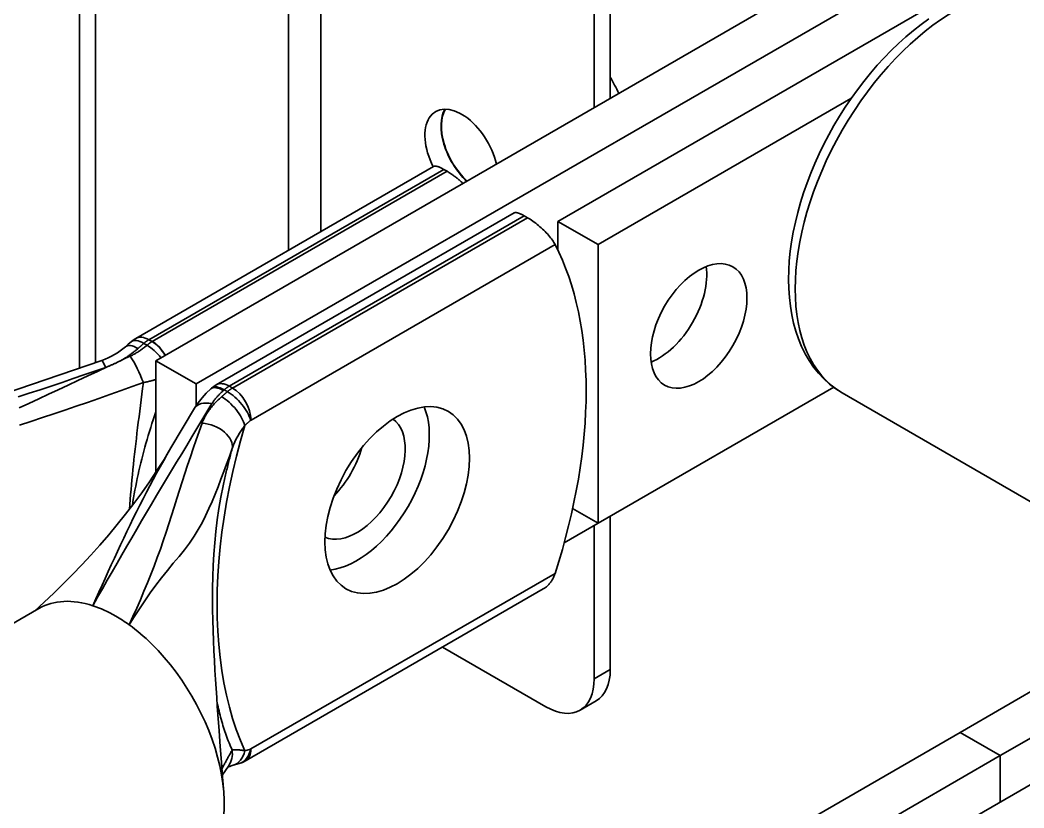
# Model space of a CAD drawing. Header units: millimetres. Extents: x -116965 to 323937, y 291661 to 566926.
# Drawn here: x -12147.3 to -12059, y 301940.6 to 302009.8 of the extents above; entities that cross this region are included whole.
import ezdxf

# ---------------------------------------------------------------- set-up
doc = ezdxf.new("R2010")
doc.units = ezdxf.units.MM
doc.layers.add('Visible Edges(Schneider)', color=7, linetype='Continuous', lineweight=35)
doc.layers.add('Visible Tangent Edges(Schneider)', color=7, linetype='Continuous', lineweight=35)

msp = doc.modelspace()

# ---------------------------------------------------------------- linework, layer by layer
at = {"layer": 'Visible Edges(Schneider)'}
for p, q in [((-12142.05606, 301979.23549), (-12142.05606, 302187.078158)), ((-12140.641847, 301979.722471), (-12140.641847, 302186.261661)), ((-12095.387013, 302002.958179), (-12095.387013, 302178.096696)), ((-12096.801226, 302002.141682), (-12096.801226, 302177.280199)), ((-12099.983207, 301992.139599), (-12006.924618, 302045.867001)), ((-12064.627868, 302020.71698), (-12135.338546, 301979.89215)), ((-12061.092334, 302018.675738), (-12131.803012, 301977.850909)), ((-12074.221891, 302002.930419), (-12096.447673, 301990.098358)), ((-12110.922487, 301996.967835), (-12137.107926, 301981.856232)), ((-12109.738209, 301996.547173), (-12110.021052, 301996.710472)), ((-12103.851419, 301992.885352), (-12130.035863, 301977.774324)), ((-12102.949984, 301992.627989), (-12102.667141, 301992.46469)), ((-12096.447673, 301990.098358), (-12099.983207, 301992.139599)), ((-12099.983207, 301989.603131), (-12099.983207, 301992.139599)), ((-12096.447673, 301965.60346), (-12096.447673, 301990.098358)), ((-12135.338546, 301979.89215), (-12135.338546, 301970.100957)), ((-12131.803012, 301977.850909), (-12135.338546, 301979.89215)), ((-12131.803012, 301977.850909), (-12131.803012, 301975.961098)), ((-12130.510259, 301977.422445), (-12130.440526, 301977.483752)), ((-12096.447673, 301965.60346), (-12075.73798, 301977.560207)), ((-12074.981421, 301977.064457), (-12053.061111, 301964.40876)), ((-12134.015629, 301972.228719), (-12131.957142, 301975.715323)), ((-12064.627868, 301947.232287), (-12020.787247, 301972.543681)), ((-12017.251714, 301970.50244), (-12061.092334, 301945.191046)), ((-12099.983207, 301918.654907), (-12013.71618, 301968.461198)), ((-12098.695147, 301966.90104), (-12096.447673, 301965.60346)), ((-12099.443417, 301963.873867), (-12096.447673, 301965.60346)), ((-12096.801226, 301951.927143), (-12096.801226, 301965.399336)), ((-12095.387013, 301952.743639), (-12095.387013, 301966.215833)), ((-12101.274763, 301959.830786), (-12127.460202, 301944.719183)), ((-12145.62188, 301958.116119), (-12180.977218, 301937.712572)), ((-12110.127314, 301954.721983), (-12101.043867, 301949.477653)), ((-12098.043867, 301949.18048), (-12096.629654, 301949.996976)), ((-12064.627868, 301947.232287), (-12135.338546, 301906.407458)), ((-12061.092334, 301945.191046), (-12064.627868, 301947.232287)), ((-12061.092334, 301945.191046), (-12131.803012, 301904.366217)), ((-12061.092334, 301941.108563), (-12061.092334, 301945.191046)), ((-12129.490391, 301943.505584), (-12128.95857, 301944.272787)), ((-12128.031698, 301944.479367), (-12128.541767, 301944.338186))]:
    msp.add_line(p, q, dxfattribs=at)
at = {"layer": 'Visible Edges(Schneider)', "flags": 128}
for points in [[(-12074.981421, 301977.064457), (-12075.554901, 301977.42941), (-12076.09595, 301977.842047), (-12076.602631, 301978.299293), (-12077.073001, 301978.798074), (-12077.505122, 301979.335317), (-12077.897245, 301979.907846), (-12078.249429, 301980.512328), (-12078.562225, 301981.146421), (-12078.836113, 301981.807908), (-12079.071571, 301982.494576), (-12079.269079, 301983.204206), (-12079.429175, 301983.934692), (-12079.552673, 301984.684629), (-12079.64017, 301985.452571), (-12079.692235, 301986.237022), (-12079.709431, 301987.036487), (-12079.692325, 301987.849472), (-12079.64148, 301988.674483), (-12079.557403, 301989.51005), (-12079.440575, 301990.354624), (-12079.291588, 301991.206551), (-12079.111032, 301992.064177), (-12078.899499, 301992.925845), (-12078.657581, 301993.789903), (-12078.38587, 301994.654693), (-12078.084982, 301995.518491), (-12077.755709, 301996.379502), (-12077.398907, 301997.235965), (-12077.015427, 301998.086118), (-12076.606125, 301998.928202), (-12076.171855, 301999.760455), (-12075.71347, 302000.581115), (-12075.231926, 302001.388394), (-12074.728309, 302002.180614), (-12074.203706, 302002.956142), (-12073.659208, 302003.713346), (-12073.095903, 302004.450592), (-12072.514881, 302005.166248), (-12071.917239, 302005.858682), (-12071.304167, 302006.526357), (-12070.676825, 302007.1679), (-12070.036355, 302007.781955), (-12069.383899, 302008.367166), (-12068.7206, 302008.922174), (-12068.047599, 302009.445624), (-12067.366036, 302009.936194)], [(-12110.021053, 301996.710471), (-12110.073244, 301996.740123), (-12110.124867, 301996.768482), (-12110.17581, 301996.795482), (-12110.225957, 301996.821064), (-12110.275204, 301996.845158), (-12110.323434, 301996.867703), (-12110.370538, 301996.888636), (-12110.416404, 301996.90789), (-12110.460924, 301996.925402), (-12110.503982, 301996.941108), (-12110.545469, 301996.954944), (-12110.585276, 301996.966847), (-12110.623338, 301996.976798), (-12110.659645, 301996.984827), (-12110.694176, 301996.990974), (-12110.726913, 301996.995279), (-12110.757845, 301996.997776), (-12110.786953, 301996.998505), (-12110.814217, 301996.997505), (-12110.839627, 301996.99481), (-12110.863161, 301996.990462), (-12110.884809, 301996.984494), (-12110.904547, 301996.976949), (-12110.92247, 301996.967817)], [(-12108.3419, 301995.478674), (-12108.395032, 301995.52877), (-12108.449268, 301995.578981), (-12108.504748, 301995.629431), (-12108.561349, 301995.680001), (-12108.618948, 301995.730573), (-12108.677419, 301995.781028), (-12108.736637, 301995.831251), (-12108.796483, 301995.88112), (-12108.856831, 301995.930518), (-12108.917556, 301995.979326), (-12108.978539, 301996.027425), (-12109.039651, 301996.074699), (-12109.100769, 301996.121031), (-12109.161766, 301996.166333), (-12109.22252, 301996.210533), (-12109.282909, 301996.253563), (-12109.342808, 301996.295352), (-12109.402102, 301996.335826), (-12109.460661, 301996.37492), (-12109.518365, 301996.41256), (-12109.575097, 301996.448675), (-12109.630728, 301996.483196), (-12109.685138, 301996.516053), (-12109.73821, 301996.547172)], [(-12102.949985, 301992.627988), (-12103.002177, 301992.65764), (-12103.053799, 301992.685998), (-12103.104742, 301992.712999), (-12103.154889, 301992.738581), (-12103.204136, 301992.762675), (-12103.252366, 301992.785221), (-12103.29947, 301992.806153), (-12103.345337, 301992.825407), (-12103.389856, 301992.842918), (-12103.432914, 301992.858626), (-12103.474402, 301992.872461), (-12103.514208, 301992.884365), (-12103.55227, 301992.894314), (-12103.588577, 301992.902343), (-12103.623108, 301992.908491), (-12103.655845, 301992.912795), (-12103.686777, 301992.915294), (-12103.715885, 301992.916022), (-12103.743149, 301992.915022), (-12103.76856, 301992.912326), (-12103.792093, 301992.907978), (-12103.813741, 301992.902011), (-12103.833479, 301992.894467), (-12103.851403, 301992.885335)], [(-12100.235866, 301990.112301), (-12100.284609, 301990.202216), (-12100.340738, 301990.296694), (-12100.403964, 301990.395139), (-12100.474013, 301990.496946), (-12100.550602, 301990.601517), (-12100.633448, 301990.708251), (-12100.722243, 301990.81655), (-12100.816395, 301990.925769), (-12100.915124, 301991.035223), (-12101.017666, 301991.144219), (-12101.123237, 301991.252075), (-12101.231073, 301991.358093), (-12101.340636, 301991.461819), (-12101.454652, 301991.565788), (-12101.573241, 301991.670082), (-12101.695312, 301991.773664), (-12101.819787, 301991.87549), (-12101.945575, 301991.974528), (-12102.071586, 301992.069757), (-12102.19673, 301992.160396), (-12102.319926, 301992.245832), (-12102.440111, 301992.325436), (-12102.556206, 301992.398596), (-12102.667142, 301992.464689)], [(-12137.510693, 301981.567325), (-12137.325956, 301981.714815), (-12137.107926, 301981.856232)], [(-12140.102616, 301979.909448), (-12139.812043, 301980.018847), (-12139.525985, 301980.143286), (-12139.247056, 301980.281245), (-12138.977779, 301980.430904), (-12138.719359, 301980.590966), (-12138.472573, 301980.760356), (-12138.239115, 301980.93733), (-12138.020553, 301981.119986)], [(-12154.937736, 301974.814178), (-12153.067544, 301975.492571), (-12151.199634, 301976.142778), (-12147.481751, 301977.400186), (-12143.783289, 301978.646651), (-12140.102616, 301979.909448)], [(-12138.351788, 301979.947489), (-12138.403249, 301979.921065), (-12138.454829, 301979.894786), (-12138.506529, 301979.868653), (-12138.55835, 301979.84267), (-12138.610291, 301979.816838), (-12138.66235, 301979.791159), (-12138.714527, 301979.765636), (-12138.766821, 301979.74027), (-12138.819231, 301979.715064), (-12138.871757, 301979.69002), (-12138.924398, 301979.665141), (-12138.977154, 301979.640428), (-12139.030025, 301979.615882), (-12139.08301, 301979.591505), (-12139.136111, 301979.567298), (-12139.189325, 301979.543262), (-12139.242654, 301979.519399), (-12139.296095, 301979.49571), (-12139.349649, 301979.472196), (-12139.403316, 301979.44886), (-12139.457094, 301979.425701), (-12139.510982, 301979.402722), (-12139.56498, 301979.379922), (-12139.619086, 301979.357304)], [(-12130.440526, 301977.483752), (-12130.255106, 301977.632025), (-12130.035863, 301977.774324)], [(-12131.957142, 301975.715323), (-12131.636759, 301976.200418), (-12131.286006, 301976.641999), (-12130.909497, 301977.047719), (-12130.510259, 301977.422445)], [(-12146.029207, 301957.88105), (-12145.175556, 301958.661525), (-12144.329873, 301959.45878), (-12143.493387, 301960.272538), (-12142.667327, 301961.10253), (-12141.852925, 301961.948478), (-12141.051409, 301962.810109), (-12140.264011, 301963.687147), (-12139.491959, 301964.579323), (-12138.736484, 301965.48636), (-12137.998816, 301966.407984), (-12137.280185, 301967.343922), (-12136.581821, 301968.293898), (-12135.904953, 301969.25764), (-12135.250812, 301970.234873), (-12134.620627, 301971.225324), (-12134.015629, 301972.228719)], [(-12129.426281, 301968.910022), (-12129.624614, 301967.911194), (-12129.795549, 301966.908097), (-12129.940619, 301965.902751), (-12130.061359, 301964.897172), (-12130.159301, 301963.893378), (-12130.23598, 301962.893387), (-12130.29293, 301961.899216), (-12130.331683, 301960.912882), (-12130.353774, 301959.936403), (-12130.360737, 301958.971799), (-12130.354105, 301958.021085), (-12130.33655, 301957.086671), (-12130.310924, 301956.170183), (-12130.278282, 301955.272089), (-12130.239666, 301954.392845), (-12130.196115, 301953.532903), (-12130.148671, 301952.692724), (-12130.098377, 301951.872761), (-12130.046271, 301951.073473), (-12129.993395, 301950.295316), (-12129.940792, 301949.538746), (-12129.888851, 301948.801332), (-12129.784831, 301947.365744), (-12129.6808, 301945.974968), (-12129.57703, 301944.620329), (-12129.473799, 301943.293154), (-12129.371237, 301941.985914)], [(-12101.274772, 301959.830808), (-12101.218772, 301959.864639), (-12101.163197, 301959.901092), (-12101.108155, 301959.940099), (-12101.053751, 301959.981592), (-12101.000088, 301960.025503), (-12100.947276, 301960.071765), (-12100.895419, 301960.120309), (-12100.84462, 301960.171068), (-12100.794985, 301960.223976), (-12100.746621, 301960.278963), (-12100.699632, 301960.335962), (-12100.654128, 301960.394904), (-12100.610183, 301960.455694), (-12100.567846, 301960.518192), (-12100.527157, 301960.582249), (-12100.48815, 301960.647724), (-12100.450864, 301960.714472), (-12100.415341, 301960.782346), (-12100.381614, 301960.851206), (-12100.349724, 301960.920903), (-12100.319712, 301960.991293), (-12100.291609, 301961.062234), (-12100.265462, 301961.133578), (-12100.241303, 301961.205184)], [(-12129.043798, 301944.151245), (-12128.964577, 301944.190253), (-12128.852337, 301944.237117), (-12128.710296, 301944.287491), (-12128.541767, 301944.338186)], [(-12128.031698, 301944.479367), (-12127.720193, 301944.588859), (-12127.460202, 301944.719183)]]:
    msp.add_lwpolyline(points, dxfattribs=at)
at = {"layer": 'Visible Edges(Schneider)'}
for centre, major_axis, ratio, start_param, end_param in [((-12108.468488, 301997.855075), (-2.275, 3.940416), 0.577350269, 4.227371017, 7.753011256), ((-12107.054275, 301998.671572), (-2.275, 3.940416), 0.577350269, 0.316051611, 2.05581429), ((-12107.054275, 301998.671572), (-2.25, 3.897114), 0.577350269, 0.301019273, 2.061679005), ((-12127.560371, 301959.891354), (21.25, 36.80608), 0.577350269, 5.068010183, 5.927129679), ((-12091.144372, 301984.995254), (3, 5.196152), 0.577350269, 3.7717299, 5.653048061), ((-12091.144372, 301984.995254), (-3, -5.196152), 0.577350269, 0.630137246, 2.511455408), ((-12299.795444, 301365.212014), (-890.10064, -983.042755), 0.244624244, 4.271588148, 4.272149878), ((-12117.660876, 301969.685943), (4.5, 7.794229), 0.577350269, 3.54530734, 5.879470621), ((-12117.660876, 301969.685943), (3, 5.196152), 0.577350269, 3.200552373, 6.224225588), ((-12121.19641, 301971.727185), (3, 5.196152), 0.577350269, 4.293020481, 5.13175748), ((-12138.874079, 301946.423506), (-6.7478, 11.692613), 0.577475664, 5.710286433, 6.283185307), ((-12138.874079, 301946.423506), (-6.7478, 11.692613), 0.577475664, 5.497895774, 5.710286433), ((-12138.874079, 301946.423506), (-6.7478, 11.692613), 0.577475664, 5.373540779, 5.497895774), ((-12138.874079, 301946.423506), (-6.7478, 11.692613), 0.577475664, 5.162100655, 5.373540779), ((-12138.874079, 301946.423506), (6.7478, -11.692613), 0.577475664, 0, 2.020508002), ((-12099.629654, 301955.193129), (3, -5.196152), 0.577350269, 0, 0.785398163), ((-12101.043867, 301954.376632), (3, -5.196152), 0.577350269, 5.497787144, 7.068583471)]:
    msp.add_ellipse(centre, major_axis=major_axis, ratio=ratio, start_param=start_param, end_param=end_param, dxfattribs=at)
for centre, major_axis in [((-12087.608838, 301982.954013), (3, 5.196152)), ((-12114.125343, 301967.644702), (4.5, 7.794229))]:
    msp.add_ellipse(centre, major_axis=major_axis, ratio=0.577350269, dxfattribs=at)
at = {"layer": 'Visible Tangent Edges(Schneider)'}
for p, q in [((-12123.671284, 301989.610511), (-12123.671284, 302196.05962)), ((-12120.842857, 302196.05962), (-12120.842857, 301991.242795)), ((-12135.957948, 301981.742303), (-12110.021052, 301996.710472)), ((-12109.738209, 301996.547173), (-12135.66135, 301981.586942)), ((-12128.885884, 301977.660395), (-12102.949984, 301992.627989)), ((-12102.667141, 301992.46469), (-12128.603689, 301977.496722)), ((-12126.977697, 301974.679605), (-12100.235867, 301990.1123)), ((-12136.402818, 301981.41994), (-12136.120279, 301981.256544)), ((-12135.675077, 301981.57906), (-12135.957948, 301981.742303)), ((-12135.66135, 301981.586942), (-12135.675077, 301981.57906)), ((-12129.404567, 301977.275443), (-12129.334316, 301977.336564)), ((-12100.241304, 301961.205183), (-12126.983482, 301945.772287)), ((-12095.387013, 301952.743639), (-12096.801226, 301951.927143)), ((-12127.019067, 301945.757005), (-12127.528629, 301945.615964))]:
    msp.add_line(p, q, dxfattribs=at)
at = {"layer": 'Visible Tangent Edges(Schneider)', "flags": 128}
for points in [[(-12136.120279, 301981.256544), (-12136.174352, 301981.21058), (-12136.229149, 301981.165007), (-12136.28466, 301981.11984), (-12136.340876, 301981.075099), (-12136.397786, 301981.030801), (-12136.455382, 301980.986964), (-12136.513652, 301980.943607), (-12136.572588, 301980.900747), (-12136.632166, 301980.85841), (-12136.69238, 301980.816612), (-12136.753232, 301980.775365), (-12136.814725, 301980.734682), (-12136.876859, 301980.694573), (-12136.939639, 301980.655051), (-12137.003066, 301980.616127), (-12137.067142, 301980.577815), (-12137.131867, 301980.540133), (-12137.197225, 301980.503108), (-12137.263202, 301980.466766), (-12137.329782, 301980.431134), (-12137.396949, 301980.396238), (-12137.464687, 301980.362105), (-12137.532981, 301980.328761), (-12137.601815, 301980.296232)], [(-12136.912143, 301980.972185), (-12136.89093, 301980.990867), (-12136.869715, 301981.009547), (-12136.8485, 301981.028224), (-12136.827285, 301981.046899), (-12136.806068, 301981.065571), (-12136.784851, 301981.084242), (-12136.763632, 301981.10291), (-12136.742414, 301981.121576), (-12136.721194, 301981.140239), (-12136.699974, 301981.158901), (-12136.678753, 301981.17756), (-12136.657531, 301981.196217), (-12136.636309, 301981.214872), (-12136.615086, 301981.233525), (-12136.593862, 301981.252175), (-12136.572637, 301981.270824), (-12136.551412, 301981.28947), (-12136.530187, 301981.308115), (-12136.50896, 301981.326757), (-12136.487733, 301981.345398), (-12136.466505, 301981.364036), (-12136.445276, 301981.382673), (-12136.424048, 301981.401307), (-12136.402818, 301981.41994)], [(-12136.402818, 301981.41994), (-12136.384667, 301981.435742), (-12136.366463, 301981.451354), (-12136.34821, 301981.466773), (-12136.32991, 301981.481996), (-12136.311566, 301981.497021), (-12136.293181, 301981.511845), (-12136.274758, 301981.526466), (-12136.256301, 301981.540881), (-12136.237813, 301981.555086), (-12136.219298, 301981.569081), (-12136.200756, 301981.582863), (-12136.182189, 301981.596433), (-12136.163597, 301981.60979), (-12136.14498, 301981.622933), (-12136.12634, 301981.635862), (-12136.107678, 301981.648577), (-12136.088994, 301981.661075), (-12136.070296, 301981.673354), (-12136.051584, 301981.685411), (-12136.032863, 301981.697245), (-12136.014135, 301981.708853), (-12135.995405, 301981.720233), (-12135.976675, 301981.731383), (-12135.957948, 301981.742303)], [(-12135.675077, 301981.57906), (-12135.693777, 301981.568152), (-12135.712487, 301981.557011), (-12135.731205, 301981.545637), (-12135.749925, 301981.534033), (-12135.768648, 301981.522199), (-12135.787367, 301981.510138), (-12135.80608, 301981.497852), (-12135.824786, 301981.485341), (-12135.843478, 301981.472609), (-12135.862156, 301981.459656), (-12135.880816, 301981.446486), (-12135.899454, 301981.4331), (-12135.918067, 301981.419501), (-12135.936652, 301981.405692), (-12135.955207, 301981.391673), (-12135.973726, 301981.377448), (-12135.992209, 301981.36302), (-12136.01065, 301981.34839), (-12136.029049, 301981.333562), (-12136.0474, 301981.318538), (-12136.065702, 301981.303322), (-12136.083951, 301981.287916), (-12136.102144, 301981.272322), (-12136.120279, 301981.256544)], [(-12138.351788, 301979.947489), (-12138.286093, 301979.985227), (-12138.220912, 301980.023421), (-12138.15623, 301980.062073), (-12138.092013, 301980.1012), (-12138.028239, 301980.140808), (-12137.964914, 301980.180892), (-12137.902051, 301980.221438), (-12137.839658, 301980.262437), (-12137.777744, 301980.303881), (-12137.716318, 301980.345759), (-12137.655389, 301980.388061), (-12137.594963, 301980.430779), (-12137.535051, 301980.473902), (-12137.475659, 301980.51742), (-12137.416796, 301980.561324), (-12137.35847, 301980.605605), (-12137.300691, 301980.650251), (-12137.243465, 301980.695252), (-12137.1868, 301980.7406), (-12137.130704, 301980.786284), (-12137.075182, 301980.832294), (-12137.020244, 301980.87862), (-12136.965895, 301980.925254), (-12136.912143, 301980.972185)], [(-12137.601815, 301980.296232), (-12137.633067, 301980.281708), (-12137.664319, 301980.267184), (-12137.695571, 301980.252658), (-12137.726822, 301980.238132), (-12137.758073, 301980.223606), (-12137.789324, 301980.209079), (-12137.820574, 301980.194551), (-12137.851824, 301980.180023), (-12137.883074, 301980.165494), (-12137.914323, 301980.150964), (-12137.945572, 301980.136434), (-12137.976821, 301980.121903), (-12138.00807, 301980.107372), (-12138.039318, 301980.09284), (-12138.070567, 301980.078307), (-12138.101814, 301980.063774), (-12138.133062, 301980.049241), (-12138.164309, 301980.034706), (-12138.195556, 301980.020171), (-12138.226803, 301980.005636), (-12138.258049, 301979.9911), (-12138.289295, 301979.976563), (-12138.320541, 301979.962026), (-12138.351787, 301979.947488)], [(-12147.443682, 301976.711427), (-12146.479039, 301977.030425), (-12145.515162, 301977.350509), (-12144.552132, 301977.671974), (-12143.590041, 301977.995132), (-12142.628985, 301978.320292), (-12141.669029, 301978.647681), (-12140.710198, 301978.977386), (-12139.752518, 301979.309514)], [(-12139.619085, 301979.357303), (-12140.479408, 301978.956115), (-12141.339633, 301978.554629), (-12142.19981, 301978.152908), (-12143.059987, 301977.751019), (-12143.920215, 301977.349028), (-12144.780545, 301976.947002), (-12145.641035, 301976.54502), (-12146.501742, 301976.14316), (-12147.362693, 301975.741454)], [(-12139.752518, 301979.309514), (-12139.746941, 301979.311459), (-12139.741366, 301979.313408), (-12139.735792, 301979.315361), (-12139.730219, 301979.317318), (-12139.724648, 301979.319279), (-12139.719078, 301979.321244), (-12139.71351, 301979.323213), (-12139.707944, 301979.325187), (-12139.702379, 301979.327164), (-12139.696815, 301979.329145), (-12139.691253, 301979.331131), (-12139.685692, 301979.33312), (-12139.680133, 301979.335114), (-12139.674576, 301979.337111), (-12139.66902, 301979.339112), (-12139.663466, 301979.341118), (-12139.657913, 301979.343127), (-12139.652361, 301979.345141), (-12139.646811, 301979.347158), (-12139.641263, 301979.34918), (-12139.635717, 301979.351205), (-12139.630172, 301979.353235), (-12139.624628, 301979.355268), (-12139.619086, 301979.357305)], [(-12147.326134, 301974.23757), (-12146.325354, 301974.567596), (-12145.326044, 301974.897767), (-12144.328605, 301975.228701), (-12143.333447, 301975.561111), (-12142.340846, 301975.895715), (-12141.350939, 301976.232976), (-12140.363858, 301976.573345), (-12139.379738, 301976.917277), (-12138.398616, 301977.265098), (-12137.420367, 301977.616879), (-12136.444873, 301977.97269)], [(-12136.444548, 301977.972681), (-12136.509541, 301977.458346), (-12136.574199, 301976.949991), (-12136.638292, 301976.447205), (-12136.70159, 301975.949576), (-12136.763979, 301975.456802), (-12136.825386, 301974.968746), (-12136.885707, 301974.485285), (-12136.944836, 301974.006296), (-12137.002667, 301973.531654), (-12137.059096, 301973.061235), (-12137.114025, 301972.594927), (-12137.167377, 301972.132654), (-12137.219075, 301971.674331), (-12137.269039, 301971.219874), (-12137.317186, 301970.769246), (-12137.363461, 301970.322241), (-12137.407838, 301969.878318), (-12137.45027, 301969.43712), (-12137.490686, 301968.998584), (-12137.529016, 301968.562659), (-12137.565191, 301968.129299), (-12137.599139, 301967.698457), (-12137.630786, 301967.270086), (-12137.66008, 301966.844149)], [(-12136.444873, 301977.97269), (-12136.396057, 301977.981856), (-12136.347463, 301977.991236), (-12136.299094, 301978.000826), (-12136.25095, 301978.010624), (-12136.203034, 301978.020628), (-12136.155347, 301978.030835), (-12136.107893, 301978.041242), (-12136.060672, 301978.051848), (-12136.013688, 301978.062649), (-12135.966941, 301978.073643), (-12135.920434, 301978.084828), (-12135.874168, 301978.096201), (-12135.828146, 301978.10776), (-12135.78237, 301978.119502), (-12135.736841, 301978.131424), (-12135.691562, 301978.143524), (-12135.646535, 301978.1558), (-12135.601761, 301978.168249), (-12135.557242, 301978.180869), (-12135.51298, 301978.193656), (-12135.468975, 301978.206609), (-12135.425226, 301978.219727), (-12135.381732, 301978.233007), (-12135.338493, 301978.246449)], [(-12130.40879, 301976.122041), (-12130.377106, 301976.173293), (-12130.344366, 301976.224343), (-12130.310596, 301976.275174), (-12130.275824, 301976.325777), (-12130.240078, 301976.376134), (-12130.203384, 301976.426235), (-12130.165769, 301976.476066), (-12130.12726, 301976.525615), (-12130.087884, 301976.574866), (-12130.047672, 301976.623801), (-12130.00664, 301976.672423), (-12129.96479, 301976.720744), (-12129.922126, 301976.768773), (-12129.878667, 301976.816506), (-12129.834432, 301976.863931), (-12129.789439, 301976.911041), (-12129.74371, 301976.957824), (-12129.697262, 301977.004273), (-12129.650116, 301977.050381), (-12129.60229, 301977.096135), (-12129.553803, 301977.141527), (-12129.504675, 301977.186548), (-12129.454924, 301977.23119), (-12129.404567, 301977.275443)], [(-12129.050195, 301977.173878), (-12129.0716, 301977.155208), (-12129.09301, 301977.136535), (-12129.114425, 301977.117861), (-12129.135845, 301977.099188), (-12129.157268, 301977.080513), (-12129.178697, 301977.061838), (-12129.20013, 301977.043163), (-12129.221567, 301977.024486), (-12129.24301, 301977.005807), (-12129.264456, 301976.987129), (-12129.285908, 301976.96845), (-12129.307364, 301976.94977), (-12129.328824, 301976.931088), (-12129.350289, 301976.912404), (-12129.371758, 301976.893721), (-12129.393232, 301976.875036), (-12129.414711, 301976.856351), (-12129.436194, 301976.837664), (-12129.457682, 301976.818976), (-12129.479174, 301976.800288), (-12129.500671, 301976.781598), (-12129.522172, 301976.762907), (-12129.543678, 301976.744213), (-12129.565189, 301976.725521)], [(-12129.334316, 301977.336564), (-12129.31602, 301977.352458), (-12129.297677, 301977.368152), (-12129.27929, 301977.383646), (-12129.26086, 301977.398939), (-12129.242388, 301977.414027), (-12129.223876, 301977.428913), (-12129.205327, 301977.443594), (-12129.18674, 301977.458067), (-12129.168118, 301977.472333), (-12129.149462, 301977.486391), (-12129.130773, 301977.50024), (-12129.112054, 301977.513875), (-12129.093306, 301977.527298), (-12129.07453, 301977.540508), (-12129.05573, 301977.553502), (-12129.036907, 301977.566277), (-12129.018062, 301977.578833), (-12128.999202, 301977.591169), (-12128.980329, 301977.603278), (-12128.961446, 301977.615163), (-12128.942558, 301977.626818), (-12128.923666, 301977.638243), (-12128.904773, 301977.649435), (-12128.885884, 301977.660395)], [(-12129.334316, 301977.336564), (-12129.322471, 301977.329792), (-12129.310628, 301977.32302), (-12129.298784, 301977.316248), (-12129.286941, 301977.309475), (-12129.275099, 301977.302702), (-12129.263257, 301977.295927), (-12129.251416, 301977.289151), (-12129.239575, 301977.282377), (-12129.227734, 301977.275599), (-12129.215895, 301977.268823), (-12129.204055, 301977.262046), (-12129.192217, 301977.255267), (-12129.180379, 301977.248487), (-12129.168541, 301977.241708), (-12129.156704, 301977.234928), (-12129.144868, 301977.228148), (-12129.133032, 301977.221367), (-12129.121196, 301977.214585), (-12129.109361, 301977.207801), (-12129.097527, 301977.201018), (-12129.085693, 301977.194234), (-12129.07386, 301977.18745), (-12129.062027, 301977.180664), (-12129.050195, 301977.173878)], [(-12128.603689, 301977.496722), (-12128.622496, 301977.485788), (-12128.641305, 301977.474621), (-12128.660115, 301977.463223), (-12128.678921, 301977.451598), (-12128.697722, 301977.439745), (-12128.716512, 301977.427667), (-12128.735291, 301977.415365), (-12128.754052, 301977.402845), (-12128.772794, 301977.390105), (-12128.791513, 301977.37715), (-12128.810207, 301977.363981), (-12128.828875, 301977.350599), (-12128.847513, 301977.337005), (-12128.866121, 301977.3232), (-12128.884697, 301977.309187), (-12128.90324, 301977.294967), (-12128.921747, 301977.280541), (-12128.940218, 301977.265908), (-12128.958651, 301977.251074), (-12128.977045, 301977.236036), (-12128.995398, 301977.220796), (-12129.013708, 301977.205355), (-12129.031974, 301977.189715), (-12129.050195, 301977.173878)], [(-12128.603689, 301977.496722), (-12128.615454, 301977.503538), (-12128.627218, 301977.510354), (-12128.638982, 301977.517171), (-12128.650745, 301977.523988), (-12128.662507, 301977.530805), (-12128.674269, 301977.537622), (-12128.68603, 301977.54444), (-12128.697791, 301977.551258), (-12128.709551, 301977.558077), (-12128.721311, 301977.564896), (-12128.73307, 301977.571715), (-12128.744828, 301977.578535), (-12128.756586, 301977.585354), (-12128.768344, 301977.592175), (-12128.7801, 301977.598995), (-12128.791856, 301977.605816), (-12128.803612, 301977.612637), (-12128.815367, 301977.619459), (-12128.827121, 301977.626281), (-12128.838875, 301977.633103), (-12128.850628, 301977.639925), (-12128.862381, 301977.646748), (-12128.874133, 301977.653571), (-12128.885884, 301977.660395)], [(-12140.884312, 301958.361476), (-12140.461417, 301959.110783), (-12140.037247, 301959.859287), (-12139.611781, 301960.606979), (-12139.184999, 301961.353851), (-12138.756883, 301962.099896), (-12138.327412, 301962.845104), (-12137.896567, 301963.589469), (-12137.464327, 301964.332983), (-12137.030671, 301965.075634), (-12136.595606, 301965.817412), (-12136.159208, 301966.558328), (-12135.721557, 301967.298399), (-12135.282734, 301968.037637), (-12134.842821, 301968.776061), (-12134.4019, 301969.513685), (-12133.960051, 301970.250524), (-12133.517383, 301970.986602), (-12133.074069, 301971.721971), (-12132.630255, 301972.456681), (-12132.186089, 301973.190777), (-12131.741716, 301973.924308), (-12131.297283, 301974.657325), (-12130.85293, 301975.389884), (-12130.40879, 301976.122041)], [(-12129.565189, 301976.725521), (-12129.663641, 301976.638592), (-12129.760281, 301976.550475), (-12129.855032, 301976.461214), (-12129.947816, 301976.370852), (-12130.038555, 301976.279439), (-12130.127172, 301976.187019), (-12130.213593, 301976.093648), (-12130.297742, 301975.999373), (-12130.379546, 301975.904246), (-12130.458933, 301975.808317), (-12130.535828, 301975.711647), (-12130.610181, 301975.614259), (-12130.682038, 301975.516042), (-12130.751363, 301975.416982), (-12130.818054, 301975.317145), (-12130.882008, 301975.216604), (-12130.943132, 301975.115434), (-12131.001333, 301975.013703), (-12131.05652, 301974.911487), (-12131.1086, 301974.808861), (-12131.157487, 301974.705895), (-12131.203102, 301974.602663), (-12131.245366, 301974.499238), (-12131.284203, 301974.395691)], [(-12137.406977, 301967.175845), (-12137.354872, 301967.511674), (-12137.299689, 301967.848461), (-12137.241445, 301968.186132), (-12137.180167, 301968.524613), (-12137.115879, 301968.863831), (-12137.048605, 301969.203716), (-12136.978366, 301969.544194), (-12136.905188, 301969.885195), (-12136.829094, 301970.226645), (-12136.750095, 301970.56855), (-12136.668161, 301970.911051), (-12136.583259, 301971.2543), (-12136.495392, 301971.598279), (-12136.404585, 301971.942882), (-12136.310854, 301972.288041), (-12136.214215, 301972.633686), (-12136.114687, 301972.979749), (-12136.012286, 301973.326161), (-12135.907032, 301973.672853), (-12135.79894, 301974.019756), (-12135.688029, 301974.366802), (-12135.574315, 301974.713921), (-12135.457816, 301975.061046), (-12135.338548, 301975.408108)], [(-12131.284203, 301974.395691), (-12131.545085, 301973.661353), (-12131.801873, 301972.926962), (-12132.054718, 301972.192442), (-12132.303754, 301971.457708), (-12132.549262, 301970.722654), (-12132.791629, 301969.98716), (-12133.031238, 301969.251109), (-12133.268444, 301968.514367), (-12133.503057, 301967.776568), (-12133.736365, 301967.037674), (-12133.970281, 301966.297839), (-12134.206715, 301965.557212), (-12134.447578, 301964.81594), (-12134.69478, 301964.07417), (-12134.950233, 301963.332057), (-12135.216036, 301962.589877), (-12135.493961, 301961.848429), (-12135.783113, 301961.107795), (-12136.082317, 301960.367929), (-12136.390398, 301959.62879), (-12136.706181, 301958.890337), (-12137.028491, 301958.15253), (-12137.356153, 301957.415325), (-12137.687993, 301956.678679)], [(-12127.528905, 301945.616683), (-12127.91527, 301946.525165), (-12128.269126, 301947.468698), (-12128.590199, 301948.446578), (-12128.878116, 301949.457831), (-12129.132355, 301950.500325), (-12129.352761, 301951.572092), (-12129.539203, 301952.6712), (-12129.691552, 301953.795723), (-12129.809688, 301954.943722), (-12129.893712, 301956.113116), (-12129.943857, 301957.301829), (-12129.960344, 301958.507808), (-12129.943334, 301959.733079), (-12129.892659, 301960.97989), (-12129.808083, 301962.246454), (-12129.689476, 301963.530866), (-12129.53672, 301964.831203), (-12129.349817, 301966.145444), (-12129.128934, 301967.471496), (-12128.874245, 301968.807265), (-12128.585959, 301970.150557), (-12128.264584, 301971.498676), (-12127.910441, 301972.850349), (-12127.523777, 301974.204622)], [(-12128.635476, 301972.166507), (-12128.607613, 301972.250042), (-12128.577853, 301972.334083), (-12128.546234, 301972.418568), (-12128.512797, 301972.503441), (-12128.477582, 301972.58864), (-12128.440633, 301972.674101), (-12128.401999, 301972.759763), (-12128.361727, 301972.845559), (-12128.319864, 301972.931428), (-12128.276461, 301973.017299), (-12128.231572, 301973.103115), (-12128.18525, 301973.188806), (-12128.137509, 301973.274383), (-12128.088307, 301973.359946), (-12128.037667, 301973.445466), (-12127.985629, 301973.530896), (-12127.932228, 301973.616187), (-12127.877503, 301973.701293), (-12127.821492, 301973.786167), (-12127.764235, 301973.870763), (-12127.705773, 301973.955031), (-12127.646145, 301974.038929), (-12127.585395, 301974.122412), (-12127.523563, 301974.205437)], [(-12127.523563, 301974.205437), (-12127.502308, 301974.224129), (-12127.481052, 301974.242822), (-12127.459796, 301974.261513), (-12127.43854, 301974.280202), (-12127.417284, 301974.298891), (-12127.396027, 301974.317576), (-12127.37477, 301974.336262), (-12127.353513, 301974.354946), (-12127.332255, 301974.37363), (-12127.310997, 301974.392312), (-12127.289739, 301974.410992), (-12127.268481, 301974.429671), (-12127.247222, 301974.44835), (-12127.225963, 301974.467027), (-12127.204704, 301974.485704), (-12127.183445, 301974.504379), (-12127.162185, 301974.523053), (-12127.140925, 301974.541726), (-12127.119665, 301974.560398), (-12127.098405, 301974.57907), (-12127.077144, 301974.59774), (-12127.055883, 301974.616408), (-12127.034623, 301974.635077), (-12127.013362, 301974.653745)], [(-12127.013362, 301974.653745), (-12127.011906, 301974.655013), (-12127.010447, 301974.656266), (-12127.008985, 301974.657501), (-12127.007519, 301974.658723), (-12127.00605, 301974.659927), (-12127.004577, 301974.661116), (-12127.003102, 301974.662288), (-12127.001624, 301974.663443), (-12127.000142, 301974.664582), (-12126.998659, 301974.665705), (-12126.997172, 301974.66681), (-12126.995684, 301974.667899), (-12126.994192, 301974.66897), (-12126.9927, 301974.670026), (-12126.991204, 301974.671064), (-12126.989707, 301974.672084), (-12126.988209, 301974.673087), (-12126.986709, 301974.674073), (-12126.985208, 301974.675041), (-12126.983706, 301974.675989), (-12126.982204, 301974.67692), (-12126.980701, 301974.677834), (-12126.979199, 301974.678728), (-12126.977697, 301974.679605)], [(-12134.015512, 301972.228693), (-12134.335751, 301971.678333), (-12134.652138, 301971.126247), (-12134.964591, 301970.572206), (-12135.273028, 301970.015979), (-12135.577386, 301969.457254), (-12135.877829, 301968.895919), (-12136.174586, 301968.331948), (-12136.467882, 301967.76532), (-12136.757946, 301967.196007), (-12137.045004, 301966.623986), (-12137.329281, 301966.049232), (-12137.611008, 301965.471725), (-12137.890408, 301964.891437), (-12138.167767, 301964.308389), (-12138.443511, 301963.722808), (-12138.717851, 301963.134844), (-12138.990971, 301962.54463), (-12139.26306, 301961.9523), (-12139.534301, 301961.357993), (-12139.804881, 301960.761839), (-12140.074986, 301960.163976), (-12140.344803, 301959.564538), (-12140.614516, 301958.963659), (-12140.884312, 301958.361476)], [(-12137.687993, 301956.678679), (-12137.243049, 301957.388888), (-12136.784877, 301958.095011), (-12136.314519, 301958.794213), (-12135.833021, 301959.483654), (-12135.341426, 301960.1605), (-12134.84078, 301960.821911), (-12134.332128, 301961.465054), (-12133.816514, 301962.087089), (-12133.300887, 301962.687478), (-12132.822916, 301963.280434), (-12132.385853, 301963.871275), (-12131.985799, 301964.462875), (-12131.618853, 301965.058115), (-12131.281116, 301965.659867), (-12130.96869, 301966.271011), (-12130.677672, 301966.894421), (-12130.402596, 301967.530272), (-12130.137267, 301968.173989), (-12129.879417, 301968.824831), (-12129.626886, 301969.482201), (-12129.377514, 301970.145498), (-12129.1297, 301970.814218), (-12128.882661, 301971.488012), (-12128.635476, 301972.166507)], [(-12128.635713, 301972.165025), (-12128.672547, 301972.029318), (-12128.709043, 301971.893603), (-12128.7452, 301971.757883), (-12128.781018, 301971.622159), (-12128.816497, 301971.486432), (-12128.851638, 301971.350707), (-12128.88644, 301971.214983), (-12128.920903, 301971.079264), (-12128.955028, 301970.943551), (-12128.988813, 301970.807845), (-12129.022261, 301970.672152), (-12129.05537, 301970.53647), (-12129.08814, 301970.400804), (-12129.120572, 301970.265153), (-12129.152665, 301970.12952), (-12129.18442, 301969.993909), (-12129.215837, 301969.85832), (-12129.246915, 301969.722755), (-12129.277655, 301969.587218), (-12129.308057, 301969.451709), (-12129.338121, 301969.316231), (-12129.367846, 301969.180785), (-12129.397233, 301969.045379), (-12129.426279, 301968.910023)], [(-12129.963076, 301949.860167), (-12129.921596, 301949.670321), (-12129.878936, 301949.48171), (-12129.835092, 301949.294349), (-12129.790062, 301949.108248), (-12129.743844, 301948.923423), (-12129.696435, 301948.739885), (-12129.647834, 301948.557648), (-12129.598037, 301948.376725), (-12129.547044, 301948.197129), (-12129.49485, 301948.018872), (-12129.441455, 301947.841968), (-12129.386855, 301947.666429), (-12129.33105, 301947.492273), (-12129.274046, 301947.319524), (-12129.215843, 301947.14819), (-12129.156442, 301946.978272), (-12129.095843, 301946.809773), (-12129.034044, 301946.642696), (-12128.971048, 301946.477044), (-12128.906852, 301946.312819), (-12128.841458, 301946.150023), (-12128.774865, 301945.988661), (-12128.707073, 301945.828734), (-12128.638082, 301945.670245)], [(-12128.637855, 301945.66922), (-12128.67506, 301945.602792), (-12128.712246, 301945.536225), (-12128.749416, 301945.469518), (-12128.786574, 301945.40267), (-12128.823721, 301945.335678), (-12128.860861, 301945.268542), (-12128.897996, 301945.20126), (-12128.935131, 301945.133831), (-12128.972267, 301945.066253), (-12129.009408, 301944.998526), (-12129.046556, 301944.930646), (-12129.083715, 301944.862614), (-12129.120887, 301944.794428), (-12129.158075, 301944.726086), (-12129.195283, 301944.657588), (-12129.232513, 301944.58893), (-12129.269769, 301944.520113), (-12129.307052, 301944.451135), (-12129.344367, 301944.381994), (-12129.381715, 301944.312689), (-12129.419094, 301944.243219), (-12129.4565, 301944.173582), (-12129.493942, 301944.103777), (-12129.531427, 301944.033801)], [(-12127.528629, 301945.615964), (-12127.59033, 301945.626283), (-12127.65095, 301945.635961), (-12127.710448, 301945.644989), (-12127.768782, 301945.653356), (-12127.825911, 301945.661053), (-12127.881795, 301945.668072), (-12127.936393, 301945.674404), (-12127.989667, 301945.68004), (-12128.041579, 301945.684972), (-12128.092092, 301945.689192), (-12128.141169, 301945.692694), (-12128.188786, 301945.695471), (-12128.234983, 301945.697519), (-12128.27975, 301945.698829), (-12128.323032, 301945.699387), (-12128.364777, 301945.699185), (-12128.404937, 301945.698212), (-12128.443463, 301945.69646), (-12128.480312, 301945.693922), (-12128.515435, 301945.690589), (-12128.548789, 301945.686456), (-12128.580336, 301945.68152), (-12128.610037, 301945.675775), (-12128.637855, 301945.66922)], [(-12126.983482, 301945.772287), (-12126.98498, 301945.771431), (-12126.986478, 301945.770594), (-12126.987977, 301945.769775), (-12126.989475, 301945.768975), (-12126.990972, 301945.768193), (-12126.992469, 301945.76743), (-12126.993965, 301945.766686), (-12126.995459, 301945.765961), (-12126.996952, 301945.765256), (-12126.998443, 301945.764569), (-12126.999932, 301945.763902), (-12127.001419, 301945.763254), (-12127.002904, 301945.762625), (-12127.004387, 301945.762016), (-12127.005868, 301945.761427), (-12127.007347, 301945.760856), (-12127.008824, 301945.760305), (-12127.010297, 301945.759774), (-12127.011768, 301945.759263), (-12127.013235, 301945.758771), (-12127.014699, 301945.7583), (-12127.016159, 301945.757848), (-12127.017615, 301945.757417), (-12127.019067, 301945.757005)]]:
    msp.add_lwpolyline(points, dxfattribs=at)
at = {"layer": 'Visible Tangent Edges(Schneider)'}
for centre, major_axis, ratio, start_param, end_param in [((-12064.981421, 301994.384965), (-10, -17.320508), 0.577350269, 3.141592654, 6.283185307), ((-12105.640061, 301999.488068), (-10, 17.320508), 0.577350269, 4.606123076, 4.686752749), ((-12136.503507, 301979.391238), (-1.517046, 1.728749), 0.413510219, 5.39888856, 6.283185307), ((-12135.993887, 301979.838366), (-1.516806, 1.728959), 0.413650533, 5.399319847, 6.283185307), ((-12135.958301, 301979.864157), (-1.149625, 1.992075), 0.577475664, 5.497895774, 6.283185307), ((-12135.711394, 301979.675312), (1.496977, -1.746156), 0.405663778, 1.495578075, 2.2622399), ((-12135.675431, 301979.700914), (1.141, -1.997027), 0.574578339, 1.572160257, 2.358794063), ((-12135.661703, 301979.708796), (-1.149625, 1.992075), 0.577475664, 4.711284978, 5.497895774), ((-12139.347754, 301977.73685), (-0.754863, 2.172598), 0.081876084, 5.492910561, 6.283185307), ((-12137.19436, 301978.71867), (0.964935, -2.087798), 0.177023642, 1.125055024, 2.341914319), ((-12128.886238, 301975.782249), (-1.149625, 1.992075), 0.577475664, 5.497895774, 6.283185307), ((-12128.991503, 301975.695199), (-1.518757, 1.727246), 0.412508596, 5.399826709, 6.283185307), ((-12128.922018, 301975.756288), (-1.518508, 1.727464), 0.412654041, 5.399614395, 6.283185307), ((-12128.639707, 301975.592716), (1.517495, -1.728355), 0.413247822, 0.686740398, 2.257966306), ((-12128.604043, 301975.618576), (1.149625, -1.992075), 0.577475664, 0.785506794, 2.35630312), ((-12129.979396, 301974.541218), (-1.977746, 1.174105), 0.576847829, 5.249197304, 6.283185307), ((-12129.149908, 301975.144408), (-1.518971, 1.727057), 0.412382605, 3.827980186, 5.400965396), ((-12130.837969, 301972.812095), (2.168706, -0.765974), 0.641661924, 0.084640609, 1.995705999), ((-12130.840312, 301945.595303), (1.881742, -1.322516), 0.895740717, 0, 0.699799498), ((-12129.154975, 301946.554935), (0.613208, -2.216749), 0.704222161, 0, 0.949617007), ((-12128.645412, 301946.695976), (0.613714, -2.216609), 0.704139792, 0, 0.949456274), ((-12128.609828, 301946.711258), (1.149625, -1.992075), 0.577475664, 0, 0.785506794)]:
    msp.add_ellipse(centre, major_axis=major_axis, ratio=ratio, start_param=start_param, end_param=end_param, dxfattribs=at)

doc.saveas('drawing.dxf')
